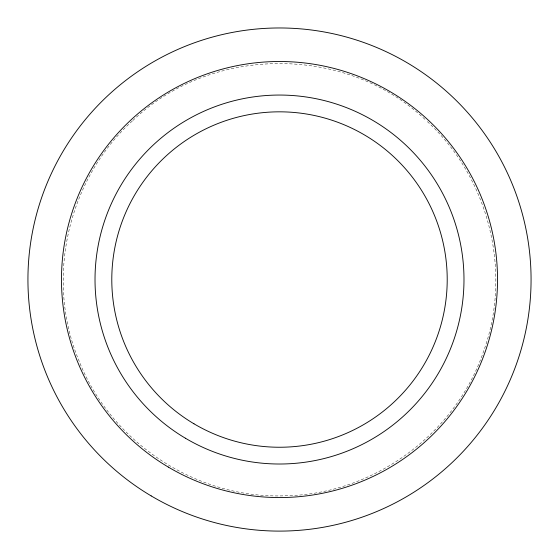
<?xml version="1.0" encoding="UTF-8"?>
<svg xmlns="http://www.w3.org/2000/svg" width="559" height="559" viewBox="0 0 559 559"><rect width="100%" height="100%" fill="white"/><g stroke="black" fill="none" stroke-linecap="round" stroke-linejoin="round"><path stroke-width="0.42" stroke-dasharray="2.79 2.1" d="M132.28 121.044C67.29 179.851 45.069 279.738 78.917 360.576C110.822 442.518 196.656 498.97 284.531 495.812C372.462 494.883 455.578 434.497 483.633 351.157C512.386 272.051 489.062 177.601 426.72 121.044M132.881 120.465C211.98 44.622 347.02 44.622 426.119 120.465"/><path stroke-width="0.84" d="M168.301 467.065A218.024 218.024 0 0 0 497.51 282.071A218.024 218.024 0 0 0 172.689 89.461A218.024 218.024 0 0 0 168.301 467.065M193.959 423.792A167.714 167.714 0 0 0 447.2 281.484A167.714 167.714 0 0 0 197.341 133.328A167.714 167.714 0 0 0 193.959 423.792M151.189 495.917A251.564 251.564 0 0 0 531.05 282.463A251.564 251.564 0 0 0 156.261 60.225A251.564 251.564 0 0 0 151.189 495.917M185.406 438.214A184.484 184.484 0 0 0 463.97 281.68A184.484 184.484 0 0 0 189.124 118.704A184.484 184.484 0 0 0 185.406 438.214"/></g></svg>
